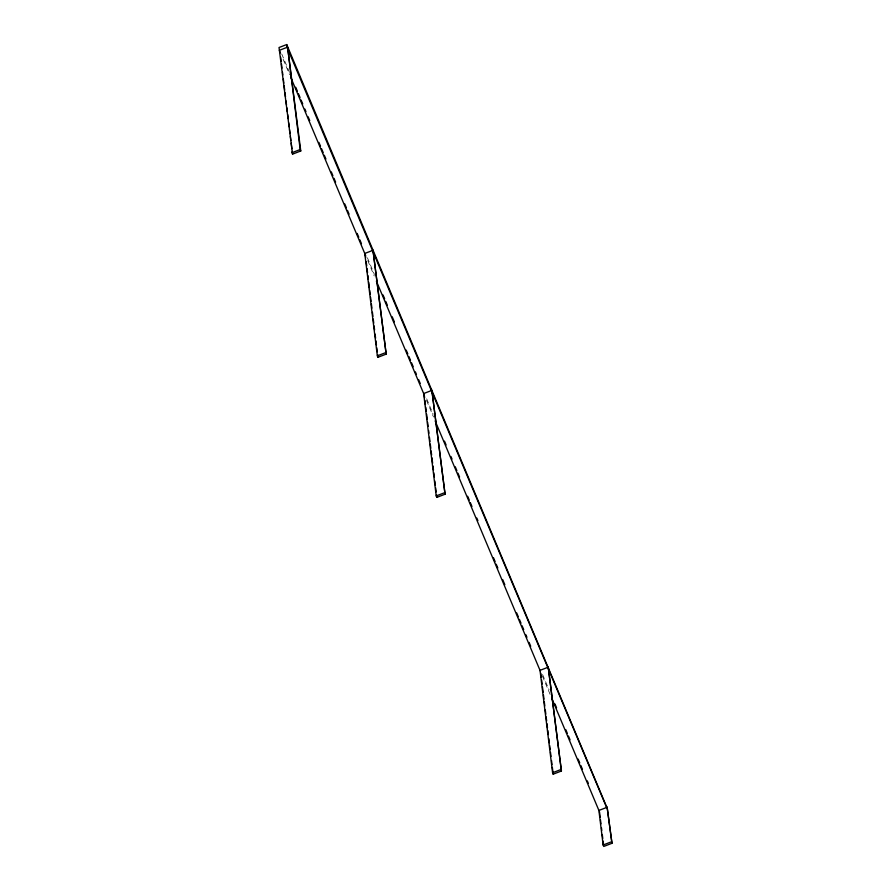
<?xml version="1.0" encoding="UTF-8"?>
<svg xmlns="http://www.w3.org/2000/svg" width="891" height="891" viewBox="0 0 891 891"><rect width="100%" height="100%" fill="white"/><g stroke="black" fill="none" stroke-linecap="round" stroke-linejoin="round"><path stroke-width="0.67" stroke-dasharray="4.46 3.34" d="M281.723 53.928L289.798 73.162M367.415 257.777L374.42 274.45M426.7 398.812L433.16 414.204M542.574 674.465L549.045 689.846M283.138 59.296L289.608 74.677M367.76 260.584L374.22 275.965M426.499 400.337L433.505 416.999M542.374 675.991L550.46 695.214"/><path stroke-width="1.34" d="M607.105 807.992L286.735 44.55L279.028 47.513L292.549 154.143L300.768 150.98L287.593 47.156L279.373 50.319L280.442 52.881M291.936 152.695L300.167 149.532L287.593 47.156M372.995 250.304L364.764 253.467L377.339 355.843L377.94 357.291L386.171 354.128L372.995 250.304L386.171 354.128M377.339 355.843L385.558 352.68M431.879 390.392L423.648 393.555L436.222 495.931L436.835 497.378L445.055 494.215L431.879 390.392L445.055 494.215M436.222 495.931L444.453 492.768M548.232 667.192L540.013 670.355L552.587 772.731L553.188 774.179L561.419 771.016L548.232 667.192L561.419 771.016M552.587 772.731L560.807 769.568M607.127 807.279L598.897 810.442L603.14 845.002L603.753 846.45L611.972 843.287L607.127 807.279L611.972 843.287M603.14 845.002L611.371 841.839M606.682 807.636L287.08 47.357L286.735 44.55M295.734 87.262L297.349 91.105M298.429 93.678L300.044 97.52M301.125 100.082L302.74 103.935M304.889 109.058L305.969 111.62M308.13 116.754L309.745 120.597M318.911 142.393L320.526 146.235M321.606 148.808L323.221 152.651M324.302 155.212L325.917 159.066M331.307 171.885L332.922 175.727M334.002 178.289L335.617 182.143M344.772 203.939L346.399 207.781M347.468 210.343L349.083 214.185M357.168 233.42L358.795 237.273M359.864 239.835L361.479 243.677M383.041 294.966L384.656 298.808M385.736 301.37L387.351 305.223M392.207 316.762L394.357 321.885M406.218 350.096L407.833 353.939M408.913 356.5L410.528 360.354M411.609 362.915L413.224 366.758M415.384 371.892L416.453 374.454M418.614 379.577L420.229 383.431M444.486 441.123L446.101 444.965M450.946 456.504L452.027 459.077M455.256 466.761L456.883 470.615M457.952 473.177L459.578 477.019M467.652 496.254L469.279 500.096M470.348 502.669L471.974 506.511M476.819 518.05L477.899 520.611M493.525 557.799L495.14 561.642M496.22 564.203L497.835 568.046M502.691 579.596L504.841 584.719M516.702 612.93L518.317 616.772M519.397 619.334L521.012 623.177M522.093 625.749L523.708 629.592M525.868 634.715L526.937 637.288M529.098 642.411L530.713 646.265M554.97 703.957L556.585 707.799M565.752 729.595L567.367 733.438M568.447 736.011L570.062 739.853M578.148 759.087L579.763 762.93M580.843 765.492L582.458 769.345M587.303 780.884L588.383 783.445M290.689 77.239L365.6 255.461M376.381 281.099L424.35 395.203M435.131 420.853L540.224 670.856M552.075 699.067L598.964 810.61M300.167 149.532L300.768 150.98M599.509 811.89L600.155 817.203M600.489 819.865L600.98 823.852M601.47 827.839L601.793 830.501M602.283 834.488L602.773 838.476M603.096 841.137L603.586 845.125M540.781 673.173L541.294 677.26M541.628 679.989L542.129 684.088M542.463 686.816L543.131 692.274M543.465 695.002L543.967 699.101M544.301 701.83L544.813 705.928M545.314 710.027L545.815 714.114M546.15 716.843L546.651 720.942M546.985 723.67L547.486 727.769M547.831 730.497L548.333 734.596M548.834 738.684L549.335 742.782M549.669 745.511L550.17 749.609M550.504 752.338L551.006 756.437M551.518 760.524L552.019 764.623M552.353 767.351L553.188 774.179M424.261 395.003L424.595 397.731M424.929 400.46L425.43 404.559M425.764 407.287L426.277 411.375M426.611 414.115L427.279 419.572M427.613 422.301L428.114 426.399M428.616 430.487L428.95 433.215M429.451 437.314L429.963 441.413M430.297 444.141L430.799 448.24M431.133 450.969L431.634 455.056M431.968 457.785L432.636 463.253M432.97 465.982L433.483 470.08M433.817 472.809L434.318 476.897M434.819 480.995L435.32 485.094M435.654 487.822L436.156 491.91M436.49 494.65L436.835 497.378M365.377 254.915L365.711 257.644M366.212 261.742L366.713 265.83M367.047 268.559L367.549 272.657M367.883 275.386L368.384 279.484M368.729 282.213L369.397 287.67M369.732 290.399L370.233 294.498M370.567 297.226L371.068 301.325M371.402 304.054L371.915 308.152M372.416 312.24L372.917 316.338M373.251 319.067L373.752 323.166M374.086 325.894L374.588 329.993M375.089 334.08L375.601 338.179M375.935 340.908L376.436 345.006M376.77 347.735L377.272 351.834M377.606 354.562L377.94 357.291M280.643 57.224L281.144 61.323M281.489 64.052L281.99 68.139M282.492 72.238L282.826 74.967M283.327 79.065L283.828 83.164M284.162 85.892L284.663 89.98M285.009 92.72L285.51 96.807M286.011 100.906L286.512 105.004M286.846 107.733L287.348 111.821M287.682 114.549L288.183 118.648M288.695 122.746L289.196 126.845M289.53 129.574L290.032 133.661M290.366 136.39L290.867 140.488M291.201 143.217L291.88 148.674M292.215 151.414L292.549 154.143"/></g></svg>
